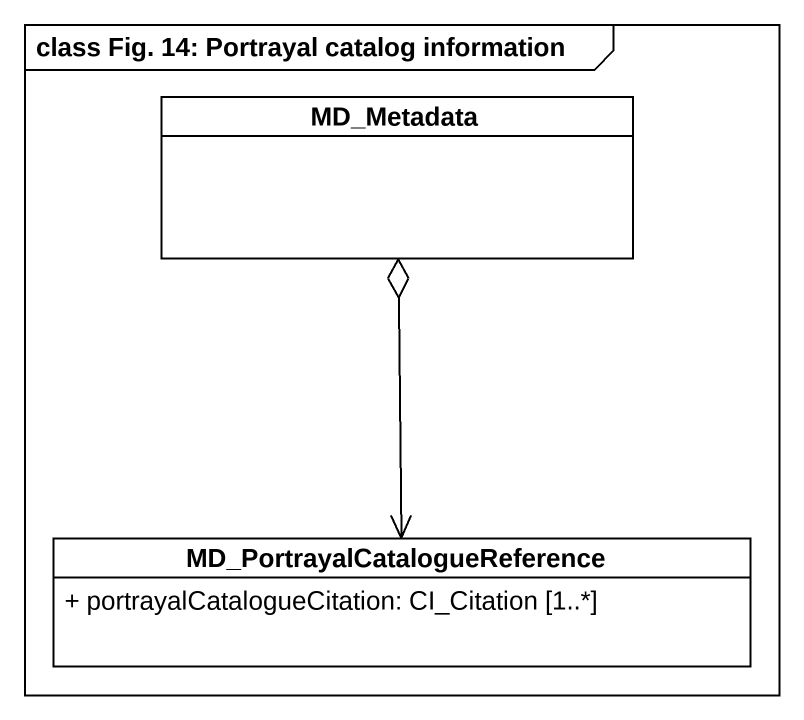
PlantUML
@startuml
mainframe class Fig. 14: Portrayal catalog information
hide circle
hide empty members
skinparam classAttributeIconSize 0
class MD_Metadata #FFFFFF
class "MD_PortrayalCatalogueReference" as MD_PortrayalCatalogueReferen #FFFFFF {
  + portrayalCatalogueCitation: CI_Citation [1..*]
}
MD_Metadata o--> MD_PortrayalCatalogueReferen
@enduml
